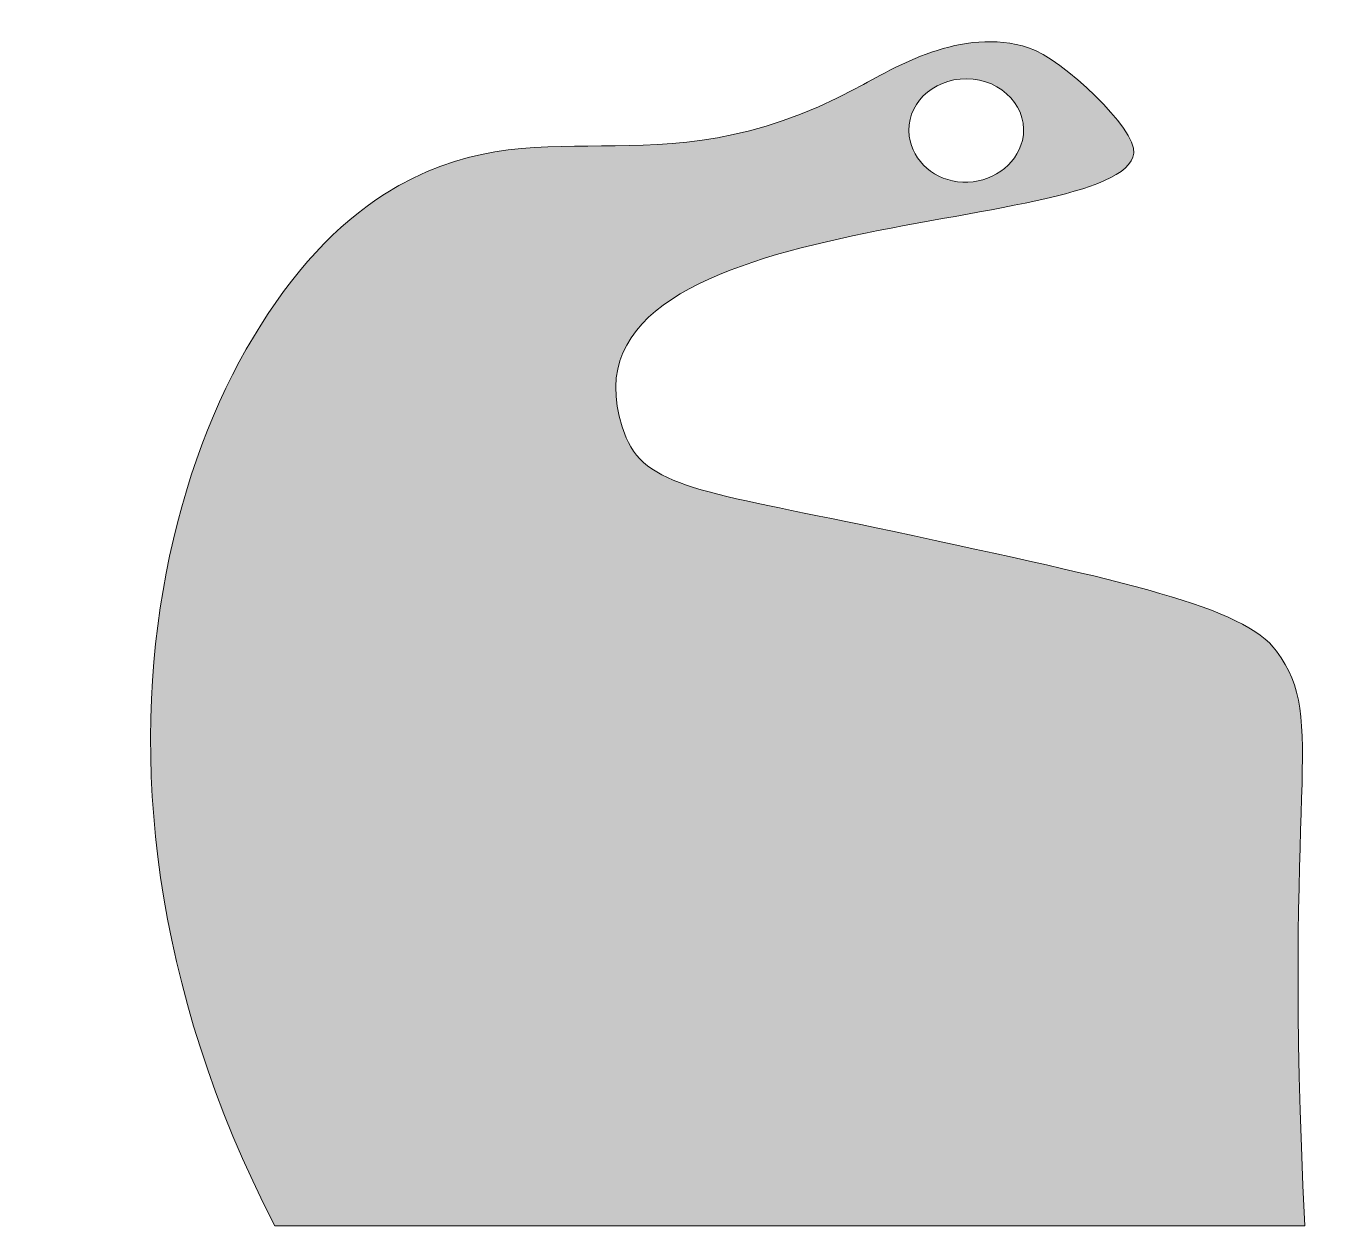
# Model space of a CAD drawing. Header units: inches. Extents: x 24.6 to 31.12, y -37.36 to -31.34.
import ezdxf

# ---------------------------------------------------------------- set-up
doc = ezdxf.new("R2010")
doc.units = ezdxf.units.IN
doc.header["$MEASUREMENT"] = 0
doc.layers.add('_U+0421_U+043B_U+043E_U+0439 1', color=7, linetype='Continuous')

# ---------------------------------------------------------------- blocks, each defined once
blk = doc.blocks.new('block 2')
at = {"layer": '_U+0421_U+043B_U+043E_U+0439 1', "lineweight": 0}
for points, knots in [([(30.86, -34.4756), (30.695, -34.2528), (30.1088, -34.1268), (28.9362, -33.875), (28.054, -33.6856), (27.7075, -33.6654), (27.6029, -33.4068), (27.12, -32.2138), (30.0853, -32.4151), (30.1451, -31.9804), (30.1614, -31.8617), (29.7889, -31.5081), (29.6182, -31.4525), (29.2825, -31.3433), (28.9464, -31.5524), (28.7531, -31.6561), (27.7247, -32.2081), (27.1699, -31.6965), (26.3917, -32.1854), (25.4535, -32.7747), (24.596, -34.9367), (25.8419, -37.3561), (25.8419, -37.3561), (31.0025, -37.3561), (31.0025, -37.3561), (30.8853, -35.126), (31.1225, -34.8301), (30.86, -34.4756)], [0, 0, 0, 0, 1, 1, 1, 2, 2, 2, 3, 3, 3, 4, 4, 4, 5, 5, 5, 6, 6, 6, 7, 7, 7, 8, 8, 8, 9, 9, 9, 9]), ([(29.3068, -31.6071), (29.4865, -31.6068), (29.6251, -31.7603), (29.5868, -31.9171), (29.556, -32.0429), (29.4276, -32.1326), (29.2878, -32.1257), (29.1485, -32.119), (29.0378, -32.0233), (29.0201, -31.8947), (28.9992, -31.7422), (29.1335, -31.6075), (29.3068, -31.6071)], [0, 0, 0, 0, 1, 1, 1, 2, 2, 2, 3, 3, 3, 4, 4, 4, 4])]:
    blk.add_open_spline(points, degree=3, knots=knots, dxfattribs=at)

msp = doc.modelspace()

# ---------------------------------------------------------------- hatches: boundary and pattern name
at = {"layer": '_U+0421_U+043B_U+043E_U+0439 1', "true_color": 0xffffff}
h = msp.add_hatch(color=7, dxfattribs=at)
h.dxf.hatch_style = 2
edge = h.paths.add_edge_path()
edge.add_spline(control_points=[(30.86, -34.4756), (30.695, -34.2528), (30.1088, -34.1268), (28.9362, -33.875), (28.054, -33.6856), (27.7075, -33.6654), (27.6029, -33.4068), (27.12, -32.2138), (30.0853, -32.4151), (30.1451, -31.9804), (30.1614, -31.8617), (29.7889, -31.5081), (29.6182, -31.4525), (29.2825, -31.3433), (28.9464, -31.5524), (28.7531, -31.6561), (27.7247, -32.2081), (27.1699, -31.6965), (26.3917, -32.1854), (25.4535, -32.7747), (24.596, -34.9367), (25.8419, -37.3561), (25.8419, -37.3561), (31.0025, -37.3561), (31.0025, -37.3561), (30.8853, -35.126), (31.1225, -34.8301), (30.86, -34.4756)], knot_values=[0, 0, 0, 0, 1, 1, 1, 2, 2, 2, 3, 3, 3, 4, 4, 4, 5, 5, 5, 6, 6, 6, 7, 7, 7, 8, 8, 8, 9, 9, 9, 9], degree=3, periodic=1)
edge = h.paths.add_edge_path()
edge.add_spline(control_points=[(29.3068, -31.6071), (29.4865, -31.6068), (29.6251, -31.7603), (29.5868, -31.9171), (29.556, -32.0429), (29.4276, -32.1326), (29.2878, -32.1257), (29.1485, -32.119), (29.0378, -32.0233), (29.0201, -31.8947), (28.9992, -31.7422), (29.1335, -31.6075), (29.3068, -31.6071)], knot_values=[0, 0, 0, 0, 1, 1, 1, 2, 2, 2, 3, 3, 3, 4, 4, 4, 4], degree=3, periodic=1)

# ---------------------------------------------------------------- block references
at = {"layer": '_U+0421_U+043B_U+043E_U+0439 1'}
msp.add_blockref('block 2', (0, 0), dxfattribs=at)

doc.saveas('drawing.dxf')
